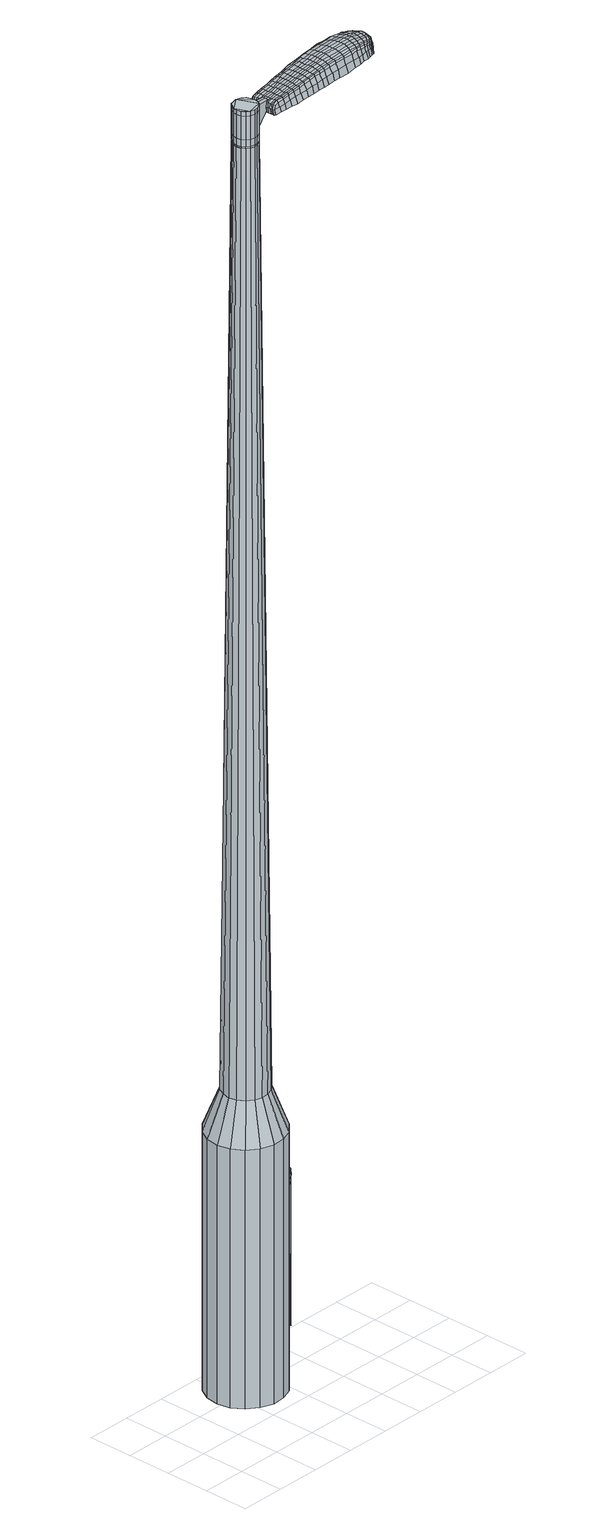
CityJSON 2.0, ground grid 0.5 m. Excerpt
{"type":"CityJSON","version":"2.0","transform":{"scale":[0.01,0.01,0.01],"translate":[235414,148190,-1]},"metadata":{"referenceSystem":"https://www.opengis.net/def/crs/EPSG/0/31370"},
"CityObjects":{
"object1":{"type":"GenericCityObject","attributes":{"cluster":184,"mean_distance_to_centroid":0.336,"new_centroid_x":235415.21,"new_centroid_y":148191.04,"mean_distance_to_camera":14.09,"H1":12.03,"H2":12.03,"Z_final":116.52,"cluster2":-1,"proj_x":235415.47,"proj_y":148197.18,"id_line":90675,"bearing_l":92.41,"distance":6.14,"orientation":"right","G_obj":2.41},"geometry":[{"type":"MultiSurface","lod":"2","boundaries":[[[0,1,2,3]],[[1,4,5,2]],[[4,6,7,5]],[[6,8,9,7]],[[8,10,11,9]],[[10,12,13,11]],[[12,14,15,13]],[[14,16,17,15]],[[16,18,19,17]],[[18,20,21,19]],[[20,22,23,21]],[[22,24,25,23]],[[24,26,27,25]],[[26,28,29,27]],[[28,30,31,29]],[[30,32,33,31]],[[32,34,35,33]],[[34,0,3,35]],[[36,37,38,39]],[[38,40,41,42]],[[41,43,42]],[[42,44,45,46]],[[45,47,46]],[[46,48,49,50]],[[49,51,50]],[[42,46,50,38]],[[50,52,39,38]],[[53,36,39]],[[2,5,7,35]],[[7,9,11,15]],[[11,13,15]],[[15,17,19,23]],[[19,21,23]],[[23,25,27,31]],[[27,29,31]],[[15,23,31,7]],[[31,33,35,7]],[[3,2,35]],[[1,0,54,55]],[[0,34,56,54]],[[34,32,57,56]],[[32,30,58,57]],[[30,28,59,58]],[[28,26,60,59]],[[26,24,61,60]],[[24,22,62,61]],[[22,20,63,62]],[[20,18,64,63]],[[18,16,65,64]],[[16,14,66,65]],[[14,12,67,66]],[[12,10,68,67]],[[10,8,69,68]],[[8,6,70,69]],[[6,4,71,70]],[[4,1,55,71]],[[55,54,72,73]],[[54,56,74,72]],[[56,57,75,74]],[[57,58,76,75]],[[58,59,77,76]],[[59,60,78,77]],[[60,61,79,78]],[[61,62,80,79]],[[62,63,81,80]],[[63,64,82,81]],[[64,65,83,82]],[[65,66,84,83]],[[66,67,85,84]],[[67,68,86,85]],[[68,69,87,86]],[[69,70,88,87]],[[70,71,89,88]],[[71,55,73,89]],[[90,91,92,73]],[[93,94,91,90]],[[95,96,94,93]],[[76,97,96,95]],[[98,99,97,76]],[[78,100,99,98]],[[101,102,100,78]],[[80,103,102,101]],[[81,104,103,80]],[[105,106,104,81]],[[107,108,106,105]],[[84,109,108,107]],[[110,111,109,84]],[[86,112,111,110]],[[113,114,112,86]],[[115,116,114,113]],[[89,117,116,115]],[[73,92,117,89]],[[118,119,120,121]],[[122,118,121,123]],[[124,122,123,125]],[[126,124,125,127]],[[128,126,127,129]],[[130,128,129,131]],[[132,130,131,133]],[[134,132,133,135]],[[136,134,135,137]],[[138,136,137,139]],[[140,138,139,141]],[[142,140,141,143]],[[144,142,143,145]],[[146,144,145,147]],[[148,146,147,149]],[[150,148,149,151]],[[72,90,73]],[[72,74,93,90]],[[74,75,95,93]],[[75,76,95]],[[77,98,76]],[[77,78,98]],[[79,101,78]],[[79,80,101]],[[82,105,81]],[[82,83,107,105]],[[83,84,107]],[[85,110,84]],[[85,86,110]],[[87,113,86]],[[87,88,115,113]],[[88,89,115]],[[152,92,91]],[[153,116,117]],[[153,154,114,116]],[[154,112,114]],[[155,111,112]],[[155,109,111]],[[156,108,109]],[[156,157,106,108]],[[157,104,106]],[[158,102,103]],[[158,100,102]],[[159,99,100]],[[159,97,99]],[[160,96,97]],[[160,161,94,96]],[[161,152,91,94]],[[39,52,150,162]],[[92,152,163,151]],[[53,39,162,119]],[[152,161,120,163]],[[36,53,119,118]],[[161,160,121,120]],[[37,36,118,122]],[[160,97,123,121]],[[38,37,122,124]],[[97,159,125,123]],[[40,38,124,126]],[[159,100,127,125]],[[41,40,126,128]],[[100,158,129,127]],[[43,41,128,130]],[[158,103,131,129]],[[42,43,130,132]],[[103,104,133,131]],[[44,42,132,134]],[[104,157,135,133]],[[45,44,134,136]],[[157,156,137,135]],[[47,45,136,138]],[[156,109,139,137]],[[46,47,138,140]],[[109,155,141,139]],[[48,46,140,142]],[[155,112,143,141]],[[49,48,142,144]],[[112,154,145,143]],[[51,49,144,146]],[[154,153,147,145]],[[50,51,146,148]],[[153,117,149,147]],[[52,50,148,150]],[[117,92,151,149]],[[150,151,164,165]],[[151,163,166,164]],[[163,120,167,166]],[[120,119,168,167]],[[119,162,169,168]],[[162,150,165,169]],[[170,171,172,173]],[[174,170,173,175]],[[170,174,176,177]],[[171,170,177,178]],[[179,180,181,182]],[[183,179,182,184]],[[179,183,185,186]],[[180,179,186,187]],[[188,189,190,191]],[[192,188,191,193]],[[188,192,194,195]],[[189,188,195,196]],[[197,198,199,200]],[[201,197,200,202]],[[197,201,203,204]],[[198,197,204,205]],[[206,207,208,209]],[[210,206,209,211]],[[206,210,212,213]],[[207,206,213,214]],[[215,216,217,218]],[[219,215,218,220]],[[215,219,221,222]],[[216,215,222,223]],[[224,225,226,227]],[[216,224,227,217]],[[224,216,223,228]],[[225,224,228,229]],[[230,231,232,233]],[[225,230,233,226]],[[230,225,229,234]],[[231,230,234,235]],[[236,174,175,237]],[[231,236,237,232]],[[236,231,235,238]],[[174,236,238,176]],[[239,240,241,242]],[[243,239,242,244]],[[239,243,245,246]],[[240,239,246,247]],[[248,249,250,251]],[[240,248,251,241]],[[248,240,247,252]],[[249,248,252,253]],[[254,255,256,257]],[[249,254,257,250]],[[254,249,253,258]],[[255,254,258,259]],[[260,261,262,263]],[[255,260,263,256]],[[260,255,259,264]],[[261,260,264,265]],[[266,171,178,267]],[[261,266,267,262]],[[266,261,265,268]],[[171,266,268,172]],[[269,270,271,272]],[[273,269,272,274]],[[269,273,275,276]],[[270,269,276,277]],[[278,279,280,281]],[[270,278,281,271]],[[278,270,277,282]],[[279,278,282,283]],[[284,285,286,287]],[[279,284,287,280]],[[284,279,283,288]],[[285,284,288,289]],[[290,183,184,291]],[[285,290,291,286]],[[290,285,289,292]],[[183,290,292,185]],[[293,294,295,296]],[[297,293,296,298]],[[293,297,299,300]],[[294,293,300,301]],[[302,303,304,305]],[[294,302,305,295]],[[302,294,301,306]],[[303,302,306,307]],[[308,309,310,311]],[[303,308,311,304]],[[308,303,307,312]],[[309,308,312,313]],[[314,315,316,317]],[[309,314,317,310]],[[314,309,313,318]],[[315,314,318,319]],[[320,180,187,321]],[[315,320,321,316]],[[320,315,319,322]],[[180,320,322,181]],[[323,209,208,324]],[[325,323,324,326]],[[323,325,327,328]],[[209,323,328,211]],[[329,325,326,330]],[[331,329,330,332]],[[329,331,333,334]],[[325,329,334,327]],[[335,331,332,336]],[[337,335,336,338]],[[335,337,339,340]],[[331,335,340,333]],[[341,337,338,342]],[[343,341,342,344]],[[341,343,345,346]],[[337,341,346,339]],[[347,343,344,348]],[[198,347,348,199]],[[347,198,205,349]],[[343,347,349,345]],[[350,351,196,195]],[[352,350,195,194]],[[350,352,353,354]],[[351,350,354,355]],[[356,357,355,354]],[[358,356,354,353]],[[356,358,359,360]],[[357,356,360,361]],[[362,363,361,360]],[[364,362,360,359]],[[362,364,365,366]],[[363,362,366,367]],[[368,369,367,366]],[[370,368,366,365]],[[368,370,203,201]],[[369,368,201,202]],[[371,372,373,374]],[[273,371,374,275]],[[371,273,274,375]],[[372,371,375,376]],[[377,192,193,378]],[[372,377,378,373]],[[377,372,376,379]],[[192,377,379,194]],[[380,381,382,383]],[[219,380,383,221]],[[380,219,220,384]],[[381,380,384,385]],[[386,387,388,389]],[[381,386,389,382]],[[386,381,385,390]],[[387,386,390,391]],[[392,189,196,393]],[[387,392,393,388]],[[392,387,391,394]],[[189,392,394,190]],[[395,396,397,398]],[[177,395,398,178]],[[395,177,176,399]],[[396,395,399,400]],[[401,402,403,404]],[[396,401,404,397]],[[401,396,400,405]],[[402,401,405,406]],[[407,200,199,408]],[[402,407,408,403]],[[407,402,406,409]],[[200,407,409,202]],[[410,411,412,413]],[[182,410,413,184]],[[410,182,181,414]],[[411,410,414,415]],[[416,204,203,417]],[[411,416,417,412]],[[416,411,415,418]],[[204,416,418,205]],[[419,420,421,422]],[[297,419,422,299]],[[419,297,298,423]],[[420,419,423,424]],[[425,210,211,426]],[[420,425,426,421]],[[425,420,424,427]],[[210,425,427,212]],[[428,429,430,431]],[[243,428,431,245]],[[428,243,244,432]],[[429,428,432,433]],[[434,435,436,437]],[[429,434,437,430]],[[434,429,433,438]],[[435,434,438,439]],[[440,207,214,441]],[[435,440,441,436]],[[440,435,439,442]],[[207,440,442,208]],[[443,444,433,432]],[[242,443,432,244]],[[443,242,241,445]],[[444,443,445,446]],[[447,448,439,438]],[[444,447,438,433]],[[447,444,446,449]],[[448,447,449,450]],[[451,324,208,442]],[[448,451,442,439]],[[451,448,450,452]],[[324,451,452,326]],[[453,454,455,456]],[[300,453,456,301]],[[453,300,299,422]],[[454,453,422,421]],[[457,328,327,458]],[[454,457,458,455]],[[457,454,421,426]],[[328,457,426,211]],[[459,460,446,445]],[[251,459,445,241]],[[459,251,250,461]],[[460,459,461,462]],[[463,464,450,449]],[[460,463,449,446]],[[463,460,462,465]],[[464,463,465,466]],[[467,330,326,452]],[[464,467,452,450]],[[467,464,466,468]],[[330,467,468,332]],[[469,470,471,472]],[[306,469,472,307]],[[469,306,301,456]],[[470,469,456,455]],[[473,334,333,474]],[[470,473,474,471]],[[473,470,455,458]],[[334,473,458,327]],[[475,476,462,461]],[[257,475,461,250]],[[475,257,256,477]],[[476,475,477,478]],[[479,480,466,465]],[[476,479,465,462]],[[479,476,478,481]],[[480,479,481,482]],[[483,336,332,468]],[[480,483,468,466]],[[483,480,482,484]],[[336,483,484,338]],[[485,486,487,488]],[[312,485,488,313]],[[485,312,307,472]],[[486,485,472,471]],[[489,340,339,490]],[[486,489,490,487]],[[489,486,471,474]],[[340,489,474,333]],[[491,492,478,477]],[[263,491,477,256]],[[491,263,262,493]],[[492,491,493,494]],[[495,496,482,481]],[[492,495,481,478]],[[495,492,494,497]],[[496,495,497,498]],[[499,342,338,484]],[[496,499,484,482]],[[499,496,498,500]],[[342,499,500,344]],[[501,502,503,504]],[[318,501,504,319]],[[501,318,313,488]],[[502,501,488,487]],[[505,346,345,506]],[[502,505,506,503]],[[505,502,487,490]],[[346,505,490,339]],[[507,508,494,493]],[[267,507,493,262]],[[507,267,178,398]],[[508,507,398,397]],[[509,510,498,497]],[[508,509,497,494]],[[509,508,397,404]],[[510,509,404,403]],[[511,348,344,500]],[[510,511,500,498]],[[511,510,403,408]],[[348,511,408,199]],[[512,513,415,414]],[[322,512,414,181]],[[512,322,319,504]],[[513,512,504,503]],[[514,349,205,418]],[[513,514,418,415]],[[514,513,503,506]],[[349,514,506,345]],[[515,516,376,375]],[[272,515,375,274]],[[515,272,271,517]],[[516,515,517,518]],[[519,352,194,379]],[[516,519,379,376]],[[519,516,518,520]],[[352,519,520,353]],[[521,522,523,524]],[[222,521,524,223]],[[521,222,221,383]],[[522,521,383,382]],[[525,526,527,528]],[[522,525,528,523]],[[525,522,382,389]],[[526,525,389,388]],[[529,351,355,530]],[[526,529,530,527]],[[529,526,388,393]],[[351,529,393,196]],[[531,532,518,517]],[[281,531,517,271]],[[531,281,280,533]],[[532,531,533,534]],[[535,358,353,520]],[[532,535,520,518]],[[535,532,534,536]],[[358,535,536,359]],[[537,538,539,540]],[[228,537,540,229]],[[537,228,223,524]],[[538,537,524,523]],[[541,542,543,544]],[[538,541,544,539]],[[541,538,523,528]],[[542,541,528,527]],[[545,357,361,546]],[[542,545,546,543]],[[545,542,527,530]],[[357,545,530,355]],[[547,548,534,533]],[[287,547,533,280]],[[547,287,286,549]],[[548,547,549,550]],[[551,364,359,536]],[[548,551,536,534]],[[551,548,550,552]],[[364,551,552,365]],[[553,554,555,556]],[[234,553,556,235]],[[553,234,229,540]],[[554,553,540,539]],[[557,558,559,560]],[[554,557,560,555]],[[557,554,539,544]],[[558,557,544,543]],[[561,363,367,562]],[[558,561,562,559]],[[561,558,543,546]],[[363,561,546,361]],[[563,564,550,549]],[[291,563,549,286]],[[563,291,184,413]],[[564,563,413,412]],[[565,370,365,552]],[[564,565,552,550]],[[565,564,412,417]],[[370,565,417,203]],[[566,567,400,399]],[[238,566,399,176]],[[566,238,235,556]],[[567,566,556,555]],[[568,569,406,405]],[[567,568,405,400]],[[568,567,555,560]],[[569,568,560,559]],[[570,369,202,409]],[[569,570,409,406]],[[570,569,559,562]],[[369,570,562,367]],[[571,572,573,574]],[[574,573,575,576]],[[577,575,573,578]],[[578,573,572,579]],[[580,581,582,583]],[[583,582,584,585]],[[586,584,582,587]],[[587,582,581,588]],[[589,590,591,592]],[[592,591,593,594]],[[595,593,591,596]],[[596,591,590,597]],[[598,599,600,601]],[[601,600,602,603]],[[604,602,600,605]],[[605,600,599,606]],[[607,608,609,610]],[[610,609,611,612]],[[613,611,609,614]],[[614,609,608,615]],[[616,617,618,619]],[[619,618,620,621]],[[622,620,618,623]],[[623,618,617,624]],[[625,626,627,628]],[[628,627,617,616]],[[624,617,627,629]],[[629,627,626,630]],[[631,632,633,634]],[[634,633,626,625]],[[630,626,633,635]],[[635,633,632,636]],[[576,575,637,638]],[[638,637,632,631]],[[636,632,637,639]],[[639,637,575,577]],[[640,641,642,643]],[[643,642,644,645]],[[646,644,642,647]],[[647,642,641,648]],[[649,650,651,652]],[[652,651,641,640]],[[648,641,651,653]],[[653,651,650,654]],[[655,656,657,658]],[[658,657,650,649]],[[654,650,657,659]],[[659,657,656,660]],[[661,662,663,664]],[[664,663,656,655]],[[660,656,663,665]],[[665,663,662,666]],[[579,572,667,668]],[[668,667,662,661]],[[666,662,667,669]],[[669,667,572,571]],[[670,671,672,673]],[[673,672,674,675]],[[676,674,672,677]],[[677,672,671,678]],[[679,680,681,682]],[[682,681,671,670]],[[678,671,681,683]],[[683,681,680,684]],[[685,686,687,688]],[[688,687,680,679]],[[684,680,687,689]],[[689,687,686,690]],[[585,584,691,692]],[[692,691,686,685]],[[690,686,691,693]],[[693,691,584,586]],[[694,695,696,697]],[[697,696,698,699]],[[700,698,696,701]],[[701,696,695,702]],[[703,704,705,706]],[[706,705,695,694]],[[702,695,705,707]],[[707,705,704,708]],[[709,710,711,712]],[[712,711,704,703]],[[708,704,711,713]],[[713,711,710,714]],[[715,716,717,718]],[[718,717,710,709]],[[714,710,717,719]],[[719,717,716,720]],[[588,581,721,722]],[[722,721,716,715]],[[720,716,721,723]],[[723,721,581,580]],[[607,610,724,725]],[[725,724,726,727]],[[728,726,724,168]],[[168,724,610,612]],[[727,726,729,730]],[[730,729,731,732]],[[733,731,729,734]],[[734,729,726,728]],[[732,731,735,736]],[[736,735,737,738]],[[739,737,735,740]],[[740,735,731,733]],[[738,737,741,742]],[[742,741,743,744]],[[745,743,741,746]],[[746,741,737,739]],[[744,743,747,748]],[[748,747,599,598]],[[606,599,747,749]],[[749,747,743,745]],[[597,750,751,596]],[[596,751,752,595]],[[753,752,751,754]],[[754,751,750,755]],[[755,756,757,754]],[[754,757,758,753]],[[759,758,757,760]],[[760,757,756,761]],[[761,762,763,760]],[[760,763,764,759]],[[765,764,763,766]],[[766,763,762,767]],[[767,768,769,766]],[[766,769,770,765]],[[604,770,769,602]],[[602,769,768,603]],[[771,772,773,774]],[[774,773,674,676]],[[675,674,773,775]],[[775,773,772,776]],[[594,593,777,778]],[[778,777,772,771]],[[776,772,777,779]],[[779,777,593,595]],[[780,781,782,783]],[[783,782,620,622]],[[621,620,782,784]],[[784,782,781,785]],[[786,787,788,789]],[[789,788,781,780]],[[785,781,788,790]],[[790,788,787,791]],[[597,590,792,793]],[[793,792,787,786]],[[791,787,792,794]],[[794,792,590,589]],[[795,796,797,798]],[[798,797,578,579]],[[577,578,797,799]],[[799,797,796,800]],[[801,802,803,804]],[[804,803,796,795]],[[800,796,803,805]],[[805,803,802,806]],[[598,601,807,808]],[[808,807,802,801]],[[806,802,807,809]],[[809,807,601,603]],[[810,811,812,813]],[[813,812,583,585]],[[580,583,812,814]],[[814,812,811,815]],[[604,605,816,817]],[[817,816,811,810]],[[815,811,816,818]],[[818,816,605,606]],[[819,820,821,822]],[[822,821,698,700]],[[699,698,821,823]],[[823,821,820,824]],[[612,611,825,826]],[[826,825,820,819]],[[824,820,825,827]],[[827,825,611,613]],[[828,829,830]],[[830,829,644,646]],[[645,644,829,831]],[[831,829,832]],[[833,834,835,836]],[[836,835,829,828]],[[832,829,835,837]],[[837,835,834,838]],[[615,608,839,840]],[[840,839,834,833]],[[838,834,839,841]],[[841,839,608,607]],[[832,842,843,831]],[[831,843,643,645]],[[640,643,843,844]],[[843,842,844]],[[838,845,846,837]],[[837,846,842,832]],[[844,842,846,847]],[[847,846,845,848]],[[607,725,165,841]],[[841,165,845,838]],[[848,845,165,849]],[[849,165,725,727]],[[850,851,852,853]],[[853,852,701,702]],[[700,701,852,822]],[[822,852,851,819]],[[728,168,854,855]],[[855,854,851,850]],[[819,851,854,826]],[[826,854,168,612]],[[844,856,652,640]],[[649,652,856,857]],[[848,858,859,847]],[[847,859,856,844]],[[857,856,859,860]],[[860,859,858,861]],[[727,730,862,849]],[[849,862,858,848]],[[861,858,862,863]],[[863,862,730,732]],[[864,865,866,867]],[[867,866,707,708]],[[702,707,866,853]],[[853,866,865,850]],[[733,734,868,869]],[[869,868,865,864]],[[850,865,868,855]],[[855,868,734,728]],[[857,870,658,649]],[[655,658,870,871]],[[861,872,873,860]],[[860,873,870,857]],[[871,870,873,874]],[[874,873,872,875]],[[732,736,876,863]],[[863,876,872,861]],[[875,872,876,877]],[[877,876,736,738]],[[878,879,880,881]],[[881,880,713,714]],[[708,713,880,867]],[[867,880,879,864]],[[739,740,882,883]],[[883,882,879,878]],[[864,879,882,869]],[[869,882,740,733]],[[884,885,871]],[[871,885,664,655]],[[661,664,885,886]],[[886,885,884,887]],[[875,888,889,874]],[[874,889,884,871]],[[887,884,889,890]],[[890,889,888,891]],[[738,742,892,877]],[[877,892,888,875]],[[891,888,892,893]],[[893,892,742,744]],[[894,895,896,897]],[[897,896,719,720]],[[714,719,896,881]],[[881,896,895,878]],[[745,746,898,899]],[[899,898,895,894]],[[878,895,898,883]],[[883,898,746,739]],[[887,900,901,886]],[[886,901,668,661]],[[579,668,901,798]],[[798,901,900,795]],[[891,902,903,890]],[[890,903,900,887]],[[795,900,903,804]],[[804,903,902,801]],[[744,748,904,893]],[[893,904,902,891]],[[801,902,904,808]],[[808,904,748,598]],[[815,905,906,814]],[[814,906,723,580]],[[720,723,906,897]],[[897,906,905,894]],[[606,749,907,818]],[[818,907,905,815]],[[894,905,907,899]],[[899,907,749,745]],[[776,908,909,775]],[[775,909,673,675]],[[670,673,909,910]],[[910,909,908,911]],[[595,752,912,779]],[[779,912,908,776]],[[911,908,912,913]],[[913,912,752,753]],[[914,915,916,917]],[[917,916,623,624]],[[622,623,916,783]],[[783,916,915,780]],[[918,919,920,921]],[[921,920,915,914]],[[780,915,920,789]],[[789,920,919,786]],[[755,750,922,923]],[[923,922,919,918]],[[786,919,922,793]],[[793,922,750,597]],[[911,924,925,910]],[[910,925,682,670]],[[679,682,925,926]],[[926,925,924,927]],[[753,758,928,913]],[[913,928,924,911]],[[927,924,928,929]],[[929,928,758,759]],[[930,931,932,933]],[[933,932,629,630]],[[624,629,932,917]],[[917,932,931,914]],[[934,935,936,937]],[[937,936,931,930]],[[914,931,936,921]],[[921,936,935,918]],[[761,756,938,939]],[[939,938,935,934]],[[918,935,938,923]],[[923,938,756,755]],[[927,940,941,926]],[[926,941,688,679]],[[685,688,941,942]],[[942,941,940,943]],[[759,764,944,929]],[[929,944,940,927]],[[943,940,944,945]],[[945,944,764,765]],[[946,947,948,949]],[[949,948,635,636]],[[630,635,948,933]],[[933,948,947,930]],[[950,951,952,953]],[[953,952,947,946]],[[930,947,952,937]],[[937,952,951,934]],[[767,762,954,955]],[[955,954,951,950]],[[934,951,954,939]],[[939,954,762,761]],[[943,956,957,942]],[[942,957,692,685]],[[585,692,957,813]],[[813,957,956,810]],[[765,770,958,945]],[[945,958,956,943]],[[810,956,958,817]],[[817,958,770,604]],[[800,959,960,799]],[[799,960,639,577]],[[636,639,960,949]],[[949,960,959,946]],[[806,961,962,805]],[[805,962,959,800]],[[946,959,962,953]],[[953,962,961,950]],[[603,768,963,809]],[[809,963,961,806]],[[950,961,963,955]],[[955,963,768,767]],[[571,574,173,172]],[[574,576,175,173]],[[586,587,186,185]],[[587,588,187,186]],[[589,592,191,190]],[[592,594,193,191]],[[613,614,213,212]],[[614,615,214,213]],[[616,619,218,217]],[[619,621,220,218]],[[625,628,227,226]],[[628,616,217,227]],[[631,634,233,232]],[[634,625,226,233]],[[576,638,237,175]],[[638,631,232,237]],[[646,647,246,245]],[[647,648,247,246]],[[648,653,252,247]],[[653,654,253,252]],[[654,659,258,253]],[[659,660,259,258]],[[660,665,264,259]],[[665,666,265,264]],[[666,669,268,265]],[[669,571,172,268]],[[676,677,276,275]],[[677,678,277,276]],[[678,683,282,277]],[[683,684,283,282]],[[684,689,288,283]],[[689,690,289,288]],[[690,693,292,289]],[[693,586,185,292]],[[694,697,296,295]],[[697,699,298,296]],[[703,706,305,304]],[[706,694,295,305]],[[709,712,311,310]],[[712,703,304,311]],[[715,718,317,316]],[[718,709,310,317]],[[588,722,321,187]],[[722,715,316,321]],[[771,774,374,373]],[[774,676,275,374]],[[594,778,378,193]],[[778,771,373,378]],[[621,784,384,220]],[[784,785,385,384]],[[785,790,390,385]],[[790,791,391,390]],[[791,794,394,391]],[[794,589,190,394]],[[699,823,423,298]],[[823,824,424,423]],[[824,827,427,424]],[[827,613,212,427]],[[828,830,431,430]],[[830,646,245,431]],[[833,836,437,436]],[[836,828,430,437]],[[615,840,441,214]],[[840,833,436,441]],[[964,965,966,967]],[[968,969,967,966]],[[970,971,972,973]],[[974,975,976,977]],[[965,978,979,966]],[[980,968,966,979]],[[981,970,973,982]],[[983,984,975,974]],[[978,985,986,979]],[[986,987,980,979]],[[988,981,982,989]],[[990,984,983,991]],[[985,992,993,986]],[[993,994,987,986]],[[995,988,989,996]],[[997,990,991,998]],[[999,1000,1001,1002]],[[1003,1004,1000,999]],[[1003,1005,1006,1004]],[[1005,1007,1008,1006]],[[1009,1010,1011,1012]],[[1013,1014,1010,1009]],[[1015,1016,1014,1013]],[[1017,1018,1016,1015]],[[1012,1001,1000,1009]],[[1009,1000,1004,1013]],[[1004,1006,1015,1013]],[[1006,1008,1017,1015]],[[973,972,969,968]],[[982,973,968,980]],[[987,989,982,980]],[[994,996,989,987]],[[974,977,971,970]],[[983,974,970,981]],[[991,983,981,988]],[[998,991,988,995]],[[975,999,1002,976]],[[984,1003,999,975]],[[1005,1003,984,990]],[[1007,1005,990,997]],[[1019,1020,1021,1022]],[[1021,1023,1024,1025]],[[1021,1025,1026,1027]],[[1021,1027,1022]],[[1028,1019,1022,1029]],[[1030,1029,1022,1031]],[[1032,1031,1022]],[[1033,1021,1020,1034]],[[1035,1033,1034,1036]],[[1037,1035,1036,1038]],[[1039,1037,1038,1040]],[[1041,1039,1040,1042]],[[1042,1043,1044,1045]],[[1042,1045,1046,1047]],[[1042,1047,1048,1049]],[[1048,1050,1051,1052]],[[1048,1052,1053,1054]],[[1048,1054,1049]],[[1042,1049,1041]],[[1055,1056,1020,1019]],[[1057,1058,1023,1021]],[[1059,1060,1032,1022]],[[1056,1061,1034,1020]],[[1062,1057,1021,1033]],[[1061,1063,1036,1034]],[[1064,1062,1033,1035]],[[1063,1065,1038,1036]],[[1066,1064,1035,1037]],[[1065,1067,1040,1038]],[[1068,1066,1037,1039]],[[1067,1069,1042,1040]],[[1070,1068,1039,1041]],[[1069,1071,1043,1042]],[[1072,1073,1050,1048]],[[1074,1070,1041,1049]],[[1044,1043,1071,1075]],[[1045,1044,1075,1076]],[[1046,1045,1076,1077]],[[1047,1046,1077,1078]],[[1048,1047,1078,1072]],[[1079,1055,1019,1028]],[[1080,1079,1028,1029]],[[1081,1080,1029,1030]],[[1082,1081,1030,1031]],[[1060,1082,1031,1032]],[[1024,1023,1058,1083]],[[1051,1050,1073,1084]],[[1025,1024,1083,1085]],[[1026,1025,1085,1086]],[[1027,1026,1086,1087]],[[1022,1027,1087,1059]],[[1052,1051,1084,1088]],[[1053,1052,1088,1089]],[[1054,1053,1089,1090]],[[1049,1054,1090,1074]]]}]}
},
"vertices":[
[165,108,384],[163,93,384],[163,93,96],[165,108,96],[156,80,384],[156,80,96],[145,70,384],[145,70,96],[132,65,384],[132,65,96],[117,64,384],[117,64,96],[103,69,384],[103,69,96],[91,78,384],[91,78,96],[83,90,384],[83,90,96],[80,104,384],[80,104,96],[82,119,384],[82,119,96],[89,132,384],[89,132,96],[100,142,384],[100,142,96],[113,148,384],[113,148,96],[128,148,384],[128,148,96],[142,144,384],[142,144,96],[154,135,384],[154,135,96],[162,122,384],[162,122,96],[133,115,1524],[129,118,1524],[124,120,1524],[136,107,1524],[120,119,1524],[115,118,1524],[110,110,1524],[112,114,1524],[109,106,1524],[110,101,1524],[116,94,1524],[113,97,1524],[121,93,1524],[125,93,1524],[133,98,1524],[130,95,1524],[135,102,1524],[135,111,1524],[148,107,429],[147,99,429],[146,116,429],[141,123,429],[134,128,429],[126,131,429],[117,131,429],[109,127,429],[103,122,429],[99,114,429],[97,105,429],[99,97,429],[104,89,429],[111,84,429],[119,81,429],[128,82,429],[136,85,429],[143,91,429],[136,107,1483],[135,102,1483],[135,111,1483],[133,115,1483],[129,118,1483],[124,120,1483],[120,119,1483],[115,118,1483],[112,114,1483],[110,110,1483],[109,106,1483],[110,101,1483],[113,97,1483],[116,94,1483],[121,93,1483],[125,93,1483],[130,95,1483],[133,98,1483],[135,107,1483],[135,107,1485],[135,102,1485],[134,111,1483],[134,111,1485],[132,115,1483],[132,115,1485],[129,118,1485],[124,119,1483],[124,119,1485],[120,119,1485],[116,117,1483],[116,117,1485],[112,114,1485],[110,110,1485],[110,106,1483],[110,106,1485],[111,101,1483],[111,101,1485],[113,97,1485],[117,95,1483],[117,95,1485],[121,93,1485],[125,94,1483],[125,94,1485],[129,95,1483],[129,95,1485],[133,98,1485],[133,115,1519],[135,111,1519],[135,111,1493],[133,115,1493],[129,118,1519],[129,118,1493],[124,120,1519],[124,120,1493],[120,119,1519],[120,119,1493],[115,118,1519],[115,118,1493],[112,114,1519],[112,114,1493],[110,110,1519],[110,110,1493],[109,106,1519],[109,106,1493],[110,101,1519],[110,101,1493],[113,97,1519],[113,97,1493],[116,94,1519],[116,94,1493],[121,93,1519],[121,93,1493],[125,93,1519],[125,93,1493],[130,95,1519],[130,95,1493],[133,98,1519],[133,98,1493],[135,102,1519],[135,102,1493],[136,107,1485],[130,95,1485],[125,93,1485],[116,94,1485],[110,101,1485],[109,106,1485],[115,118,1485],[124,120,1485],[133,115,1485],[135,111,1485],[136,107,1519],[136,107,1493],[155,104,1513],[155,104,1518],[155,108,1513],[155,111,1513],[155,111,1518],[155,108,1518],[230,91,1519],[222,91,1518],[224,90,1509],[231,90,1510],[238,91,1519],[239,90,1510],[237,93,1526],[228,93,1525],[221,93,1525],[228,130,1519],[221,129,1518],[220,127,1525],[227,128,1525],[237,130,1519],[236,129,1526],[238,132,1510],[229,131,1510],[222,131,1509],[302,115,1519],[302,111,1519],[303,111,1513],[303,115,1513],[301,119,1519],[302,119,1513],[299,119,1524],[301,115,1524],[301,111,1524],[228,112,1530],[221,112,1529],[221,108,1529],[228,109,1530],[237,112,1531],[237,109,1531],[237,116,1530],[228,116,1530],[221,115,1529],[148,108,1512],[148,106,1512],[149,106,1517],[149,108,1517],[147,111,1512],[149,111,1517],[148,112,1506],[148,109,1506],[149,106,1506],[289,95,1519],[285,94,1519],[286,93,1512],[290,94,1512],[291,96,1518],[292,94,1512],[290,96,1522],[288,96,1523],[285,96,1524],[281,94,1519],[275,93,1519],[276,92,1512],[282,92,1512],[280,95,1524],[274,94,1525],[269,92,1519],[261,92,1519],[263,91,1511],[270,91,1511],[268,94,1526],[260,93,1526],[250,92,1519],[251,90,1510],[249,93,1526],[156,92,1513],[163,92,1513],[162,93,1518],[155,93,1517],[150,93,1512],[151,93,1516],[151,92,1506],[157,91,1507],[164,91,1507],[171,92,1514],[178,92,1515],[177,93,1520],[170,93,1519],[172,91,1507],[179,90,1507],[186,92,1515],[193,91,1516],[192,93,1522],[185,93,1521],[187,90,1508],[194,90,1508],[201,91,1517],[208,91,1517],[207,93,1524],[200,93,1523],[202,90,1508],[209,90,1509],[215,91,1518],[214,93,1524],[217,90,1509],[288,131,1519],[285,131,1519],[284,130,1524],[288,129,1523],[290,130,1518],[290,129,1522],[291,131,1512],[289,132,1512],[286,132,1512],[280,131,1519],[274,131,1519],[273,130,1525],[279,130,1524],[281,133,1512],[275,133,1512],[268,132,1519],[260,131,1519],[259,130,1526],[267,130,1526],[269,133,1511],[261,133,1511],[249,131,1519],[248,129,1526],[250,132,1510],[155,122,1513],[162,123,1513],[163,124,1507],[155,124,1507],[149,122,1512],[150,123,1506],[150,121,1516],[154,121,1517],[161,122,1518],[170,124,1514],[177,125,1515],[178,126,1507],[171,125,1507],[169,123,1519],[176,123,1520],[185,126,1515],[192,126,1516],[193,128,1508],[186,127,1508],[184,124,1521],[191,125,1522],[199,127,1517],[207,128,1517],[208,129,1509],[200,129,1508],[198,125,1523],[206,126,1524],[214,128,1518],[215,130,1509],[213,127,1524],[154,109,1519],[154,106,1519],[162,109,1520],[162,106,1520],[161,112,1520],[154,111,1519],[169,109,1522],[169,107,1522],[176,110,1523],[177,107,1523],[176,113,1523],[169,112,1521],[184,110,1524],[184,107,1524],[191,110,1525],[191,107,1525],[191,114,1525],[184,113,1524],[199,111,1526],[199,108,1526],[206,111,1527],[206,108,1527],[206,114,1527],[199,114,1526],[213,111,1528],[214,108,1528],[213,115,1528],[298,115,1527],[298,111,1527],[296,119,1526],[292,119,1527],[293,115,1528],[293,111,1528],[287,115,1529],[287,111,1529],[286,119,1528],[279,118,1530],[279,114,1530],[280,111,1530],[272,114,1531],[272,110,1531],[271,118,1530],[262,118,1531],[263,114,1531],[263,110,1531],[250,113,1531],[250,109,1531],[250,117,1531],[293,129,1518],[295,127,1519],[296,128,1513],[293,130,1513],[291,128,1523],[294,127,1523],[298,124,1519],[299,124,1513],[297,123,1524],[293,97,1518],[295,98,1518],[294,99,1523],[292,97,1523],[294,96,1513],[296,98,1513],[298,101,1519],[300,104,1519],[299,104,1524],[296,101,1523],[299,101,1513],[301,104,1513],[302,108,1519],[300,108,1524],[303,108,1513],[228,94,1528],[228,96,1528],[221,96,1528],[221,94,1527],[237,94,1528],[237,96,1529],[228,99,1529],[228,102,1530],[221,102,1529],[221,99,1528],[237,99,1529],[237,102,1530],[228,105,1530],[221,105,1529],[237,106,1531],[227,126,1528],[227,124,1529],[236,125,1529],[236,127,1528],[220,126,1527],[220,124,1528],[228,120,1529],[237,121,1530],[220,120,1528],[147,120,1512],[147,118,1512],[148,118,1517],[148,120,1517],[148,121,1506],[148,119,1506],[147,115,1512],[149,115,1517],[148,116,1506],[148,94,1512],[148,95,1512],[149,95,1506],[149,93,1506],[149,94,1517],[149,96,1517],[148,98,1512],[148,100,1512],[149,100,1506],[149,97,1506],[149,98,1517],[149,101,1517],[148,103,1512],[149,103,1506],[149,103,1517],[155,95,1519],[155,96,1519],[162,94,1520],[162,96,1520],[155,98,1519],[154,101,1519],[162,98,1520],[162,101,1520],[154,103,1519],[162,104,1520],[154,120,1519],[154,118,1519],[161,119,1520],[161,121,1520],[154,115,1519],[161,115,1520],[170,94,1521],[170,96,1521],[177,94,1522],[177,96,1522],[169,98,1521],[169,101,1521],[177,99,1522],[177,101,1523],[169,104,1522],[177,104,1523],[169,121,1521],[169,119,1521],[176,120,1522],[176,122,1522],[169,116,1521],[176,116,1522],[185,94,1523],[184,96,1523],[192,94,1524],[192,96,1524],[184,99,1523],[184,101,1524],[192,99,1525],[192,102,1525],[184,104,1524],[192,104,1525],[183,123,1523],[184,121,1523],[191,121,1524],[191,123,1524],[184,117,1524],[191,118,1525],[199,94,1525],[199,96,1525],[207,94,1526],[207,96,1526],[199,99,1526],[199,102,1526],[206,99,1527],[206,102,1527],[199,105,1526],[206,105,1527],[198,124,1525],[198,122,1525],[206,122,1526],[205,125,1526],[198,118,1526],[206,119,1527],[214,94,1527],[214,96,1527],[214,99,1527],[214,102,1528],[214,105,1528],[213,125,1527],[213,123,1527],[213,119,1528],[289,128,1525],[291,127,1525],[285,129,1526],[287,127,1526],[294,123,1526],[290,123,1527],[289,97,1525],[291,99,1525],[288,98,1526],[286,97,1525],[294,101,1525],[296,104,1526],[292,104,1527],[290,101,1526],[297,108,1526],[293,107,1527],[280,129,1526],[282,127,1527],[274,129,1527],[275,127,1528],[284,123,1528],[277,123,1529],[281,96,1526],[282,98,1527],[276,97,1528],[275,96,1527],[284,100,1527],[285,104,1528],[278,103,1529],[277,100,1528],[286,107,1528],[279,107,1530],[268,129,1528],[269,127,1529],[260,128,1528],[260,126,1529],[270,123,1529],[261,122,1530],[269,95,1528],[270,97,1528],[261,97,1529],[261,95,1528],[271,100,1529],[271,103,1530],[263,103,1530],[262,99,1530],[272,107,1530],[263,106,1531],[248,128,1529],[248,126,1529],[249,122,1530],[249,94,1528],[249,96,1529],[250,99,1530],[250,102,1530],[250,106,1531],[224,92,1509],[222,93,1518],[230,93,1518],[231,92,1509],[238,93,1519],[239,92,1510],[237,95,1525],[229,95,1525],[222,95,1525],[220,126,1525],[221,127,1518],[228,128,1518],[227,126,1525],[237,128,1519],[236,127,1525],[238,130,1510],[230,129,1509],[223,129,1509],[301,112,1513],[300,112,1519],[300,115,1519],[301,115,1513],[299,118,1519],[300,119,1513],[297,118,1524],[299,115,1524],[299,112,1524],[221,108,1528],[221,112,1528],[229,112,1529],[229,109,1529],[238,112,1529],[238,109,1529],[237,116,1529],[228,115,1529],[221,115,1528],[151,106,1516],[150,106,1512],[150,108,1512],[151,108,1516],[150,111,1512],[151,111,1516],[151,112,1506],[151,109,1506],[151,106,1506],[286,95,1512],[285,96,1519],[288,97,1518],[289,96,1512],[290,97,1518],[291,96,1512],[289,98,1522],[288,98,1523],[285,98,1523],[276,94,1512],[275,95,1519],[280,96,1519],[281,94,1512],[280,97,1524],[274,96,1525],[262,93,1511],[261,94,1519],[269,94,1519],[270,93,1511],[268,96,1525],[260,95,1526],[250,93,1519],[251,92,1510],[249,95,1526],[163,95,1518],[163,94,1513],[156,94,1513],[155,95,1517],[151,95,1512],[152,95,1515],[152,94,1506],[157,93,1506],[164,93,1507],[178,95,1520],[178,94,1514],[171,94,1514],[170,95,1519],[172,93,1507],[180,92,1507],[192,95,1522],[193,93,1516],[186,94,1515],[185,95,1521],[187,92,1508],[195,92,1508],[207,95,1523],[208,93,1517],[201,93,1516],[200,95,1522],[202,92,1508],[209,92,1508],[215,93,1517],[214,95,1524],[217,92,1509],[284,128,1523],[284,129,1519],[288,129,1518],[287,128,1523],[290,128,1518],[289,127,1522],[290,130,1512],[288,130,1512],[285,130,1512],[273,128,1525],[274,130,1519],[280,129,1519],[279,128,1524],[281,131,1512],[275,131,1512],[259,128,1526],[260,129,1519],[268,130,1519],[267,128,1525],[269,131,1511],[261,131,1511],[249,129,1519],[248,127,1526],[250,130,1510],[163,122,1507],[162,121,1513],[155,121,1513],[156,122,1506],[150,120,1512],[151,121,1506],[151,119,1515],[154,120,1517],[162,120,1518],[178,124,1507],[177,123,1514],[170,122,1514],[171,123,1507],[169,121,1519],[177,122,1520],[193,126,1508],[192,124,1516],[185,124,1515],[186,125,1508],[184,122,1521],[191,123,1522],[208,127,1508],[207,126,1517],[200,125,1516],[201,127,1508],[199,124,1522],[206,124,1523],[214,126,1517],[215,128,1509],[213,125,1524],[155,109,1518],[155,106,1518],[162,109,1519],[162,106,1519],[162,112,1519],[170,109,1520],[170,107,1520],[177,110,1521],[177,107,1521],[177,113,1521],[170,112,1520],[184,110,1523],[185,107,1523],[192,110,1524],[192,107,1524],[192,113,1524],[184,113,1523],[199,111,1525],[199,108,1525],[207,111,1526],[207,108,1526],[207,114,1526],[199,114,1525],[214,111,1527],[214,108,1527],[214,115,1527],[296,111,1526],[296,115,1526],[295,118,1525],[291,118,1526],[292,115,1526],[292,111,1526],[286,111,1528],[286,114,1528],[285,118,1527],[278,118,1528],[279,114,1529],[279,111,1529],[272,110,1530],[272,114,1530],[271,118,1529],[262,117,1530],[263,113,1530],[263,110,1530],[250,110,1530],[250,113,1530],[250,117,1530],[294,127,1513],[293,126,1518],[291,128,1518],[292,129,1512],[290,127,1523],[292,125,1523],[296,122,1519],[297,123,1513],[295,122,1523],[292,100,1523],[294,100,1518],[292,98,1518],[291,99,1523],[293,97,1512],[294,99,1512],[297,105,1523],[298,105,1519],[296,102,1519],[295,103,1523],[297,102,1513],[299,105,1513],[299,108,1519],[298,108,1524],[300,108,1513],[221,97,1527],[229,97,1527],[228,96,1527],[221,96,1526],[237,96,1527],[237,97,1528],[221,102,1528],[229,102,1528],[229,99,1528],[221,99,1527],[237,100,1528],[238,103,1529],[229,106,1529],[221,105,1528],[238,106,1529],[236,124,1528],[228,124,1527],[227,125,1527],[236,126,1527],[220,125,1526],[221,123,1527],[228,120,1528],[237,120,1528],[221,119,1527],[150,118,1516],[149,118,1512],[149,120,1512],[150,119,1516],[150,120,1506],[150,119,1506],[150,115,1512],[150,115,1516],[150,116,1506],[151,95,1506],[150,95,1512],[151,94,1506],[151,95,1516],[151,96,1516],[151,100,1506],[150,100,1512],[150,98,1512],[151,97,1506],[151,98,1516],[151,101,1516],[150,103,1512],[151,103,1506],[151,103,1516],[156,96,1518],[155,96,1518],[163,96,1519],[155,101,1518],[155,99,1518],[163,99,1519],[162,101,1519],[162,104,1519],[162,119,1519],[155,118,1518],[155,119,1518],[162,120,1519],[155,115,1518],[162,115,1519],[170,96,1520],[178,96,1521],[170,101,1520],[170,99,1520],[177,99,1521],[177,102,1521],[170,104,1520],[177,104,1521],[177,120,1521],[169,119,1520],[169,120,1520],[177,121,1521],[169,116,1520],[177,116,1521],[185,96,1522],[192,96,1523],[185,102,1522],[185,99,1522],[192,99,1523],[192,102,1524],[185,104,1523],[192,105,1524],[191,121,1523],[184,120,1522],[184,122,1522],[191,122,1523],[184,117,1522],[192,117,1523],[200,97,1524],[200,96,1524],[207,96,1525],[207,97,1525],[200,102,1525],[200,99,1524],[207,99,1525],[207,102,1526],[199,105,1525],[207,105,1526],[206,122,1525],[199,121,1524],[199,123,1524],[206,123,1525],[199,118,1524],[206,118,1525],[214,97,1526],[214,96,1526],[214,102,1527],[214,99,1526],[214,105,1527],[213,123,1526],[213,124,1526],[214,119,1526],[290,125,1524],[288,127,1524],[285,127,1525],[287,126,1525],[293,122,1525],[289,122,1525],[287,99,1525],[290,100,1524],[289,99,1524],[285,98,1525],[291,105,1526],[295,105,1525],[293,102,1524],[289,102,1525],[296,108,1525],[292,108,1526],[281,126,1526],[280,127,1526],[274,127,1526],[275,126,1527],[283,122,1526],[277,122,1527],[275,98,1527],[282,99,1526],[280,98,1526],[274,97,1526],[278,104,1528],[285,104,1527],[283,101,1526],[277,101,1527],[286,108,1527],[279,107,1528],[269,126,1527],[268,127,1527],[260,127,1527],[260,125,1528],[270,122,1528],[261,122,1529],[261,97,1528],[269,98,1527],[268,97,1527],[260,96,1527],[262,103,1529],[271,104,1529],[270,100,1528],[262,100,1528],[272,107,1529],[263,107,1530],[248,125,1528],[248,126,1528],[249,121,1529],[249,97,1528],[249,96,1528],[250,103,1529],[250,100,1529],[250,106,1530],[151,94,1508],[151,100,1508],[184,101,1509],[184,93,1509],[205,101,1510],[205,92,1510],[245,102,1512],[245,92,1512],[227,92,1511],[227,101,1511],[263,102,1513],[276,103,1514],[276,95,1514],[263,93,1513],[151,107,1508],[183,108,1509],[205,109,1510],[244,111,1512],[226,110,1511],[262,112,1513],[276,112,1514],[150,114,1508],[183,116,1509],[204,118,1510],[244,120,1512],[226,120,1511],[275,121,1514],[262,121,1513],[150,121,1508],[183,124,1509],[204,126,1510],[243,130,1512],[225,129,1511],[275,130,1514],[262,130,1513],[289,104,1514],[294,106,1514],[294,99,1514],[290,96,1514],[289,113,1514],[294,113,1514],[289,121,1514],[294,120,1514],[288,130,1514],[293,127,1514],[299,109,1515],[302,112,1515],[302,111,1515],[299,105,1515],[299,113,1515],[302,113,1515],[298,118,1515],[302,114,1515],[298,122,1515],[302,116,1515],[140,146,334],[144,144,334],[144,144,165],[130,149,171],[140,146,165],[136,147,165],[134,148,166],[132,148,167],[131,149,169],[136,147,334],[134,148,333],[132,148,332],[131,149,331],[130,149,328],[155,135,165],[155,135,334],[163,123,165],[163,123,334],[166,108,165],[166,108,334],[164,93,165],[164,93,334],[158,80,165],[158,80,334],[154,77,334],[152,74,334],[150,72,333],[148,71,332],[147,70,331],[147,70,328],[154,77,165],[147,70,171],[147,70,169],[148,71,167],[150,72,166],[152,74,165],[139,143,334],[143,142,334],[143,142,165],[139,143,165],[129,146,171],[129,146,328],[153,133,334],[153,133,165],[160,121,334],[160,121,165],[163,108,334],[163,108,165],[162,94,334],[162,94,165],[155,81,334],[155,81,165],[153,79,334],[145,72,328],[145,72,171],[153,79,165],[150,76,334],[148,74,333],[146,73,332],[145,72,331],[135,144,334],[133,145,333],[131,146,332],[130,146,331],[135,144,165],[145,72,169],[133,145,166],[131,146,167],[130,146,169],[146,73,167],[148,74,166],[150,76,165]
]}
